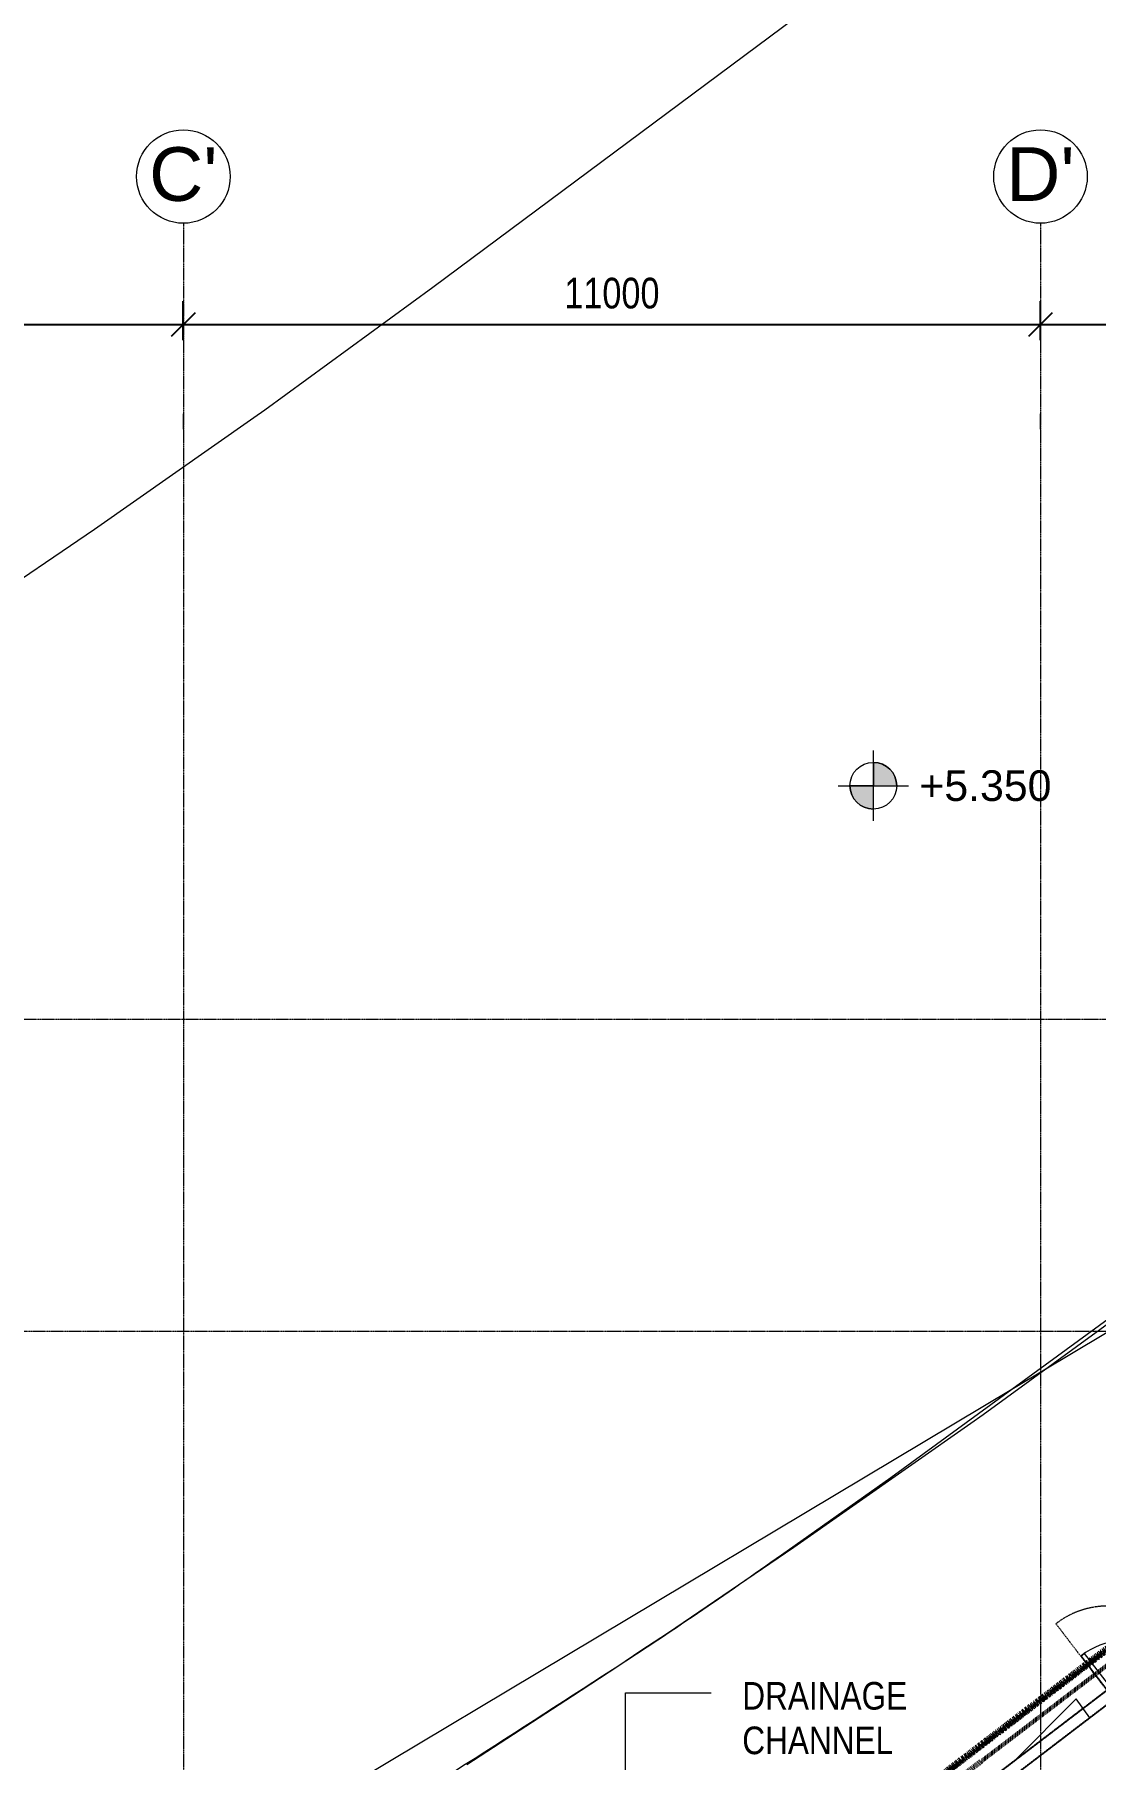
# Model space of a CAD drawing. Header units: millimetres. Extents: x -1578195 to 622687, y -255792 to 391308.
# Drawn here: x 45441 to 59057, y 190960 to 213095 of the extents above; entities that cross this region are included whole.
import ezdxf

# ---------------------------------------------------------------- set-up
doc = ezdxf.new("R2010")
doc.units = ezdxf.units.MM
for name, pattern in [('Dash dot', [14, 6, -4, 0, -4]), ('DASHED', [0.75, 0.5, -0.25]), ('Double dash', [24.5, 10, -3, 2, -3, 2, -4.5]), ('Double dash_2_', [42.8625, 15.875, -4.7625, 6.35, -4.7625, 6.35, -4.7625]), ('Grid Line', [21, 12, -3, 3, -3]), ('Long Dash', [13.5, 9, -4.5])]:
    doc.linetypes.add(name, pattern=pattern)
for name, color, linetype, lineweight in [('0-1', 7, 'Continuous', 5), ('0-3', 7, 'Double dash_2_', 50), ('A-325-M_DOOR', 31, 'Continuous', 5), ('A-325-M_DOOR__FRAME', 31, 'Continuous', 18), ('A-325-MH_DOOR', 31, 'Long Dash', 5), ('A-ANNO-DIMS', 7, 'Continuous', 9), ('A-ANNO-NOTE', 7, 'Continuous', 5), ('A-DETL-3', 102, 'Dash dot', 70), ('A-FLOR', 7, 'Continuous', 18), ('C-PROP-LINE', 7, 'Double dash', 70), ('C-PROP-LINE-1', 7, 'Double dash_2_', 50), ('G-ANNO-TEXT', 7, 'Continuous', 5), ('S-GRID-1', 7, 'Grid Line', 5), ('S-GRID-IDEN', 7, 'Continuous', 5), ('UNDERLINE', 10, 'Continuous', 35)]:
    doc.layers.add(name, color=color, linetype=linetype, lineweight=lineweight)
doc.layers.add('A-GBPc-201', color=201, linetype='DASHED')
doc.styles.add('Arial Narrow', font='ARIALN.TTF', dxfattribs={"height": 353.981763})
doc.styles.add('Arial_11', font='arial.ttf', dxfattribs={"width": 0.8, "height": 12.5})
doc.styles.add('Arial_2', font='arial.ttf', dxfattribs={"height": 1.967066})
doc.styles.add('Arial_4', font='arial.ttf', dxfattribs={"height": 688.473054})
doc.dimstyles.new('Diagonal_-_2_0mm_Arial', dxfattribs={"dimscale": 304.8, "dimtxt": 500, "dimasz": 0.984252, "dimexe": 0.984252, "dimexo": 0.984252, "dimgap": 0.656168, "dimtad": 1, "dimdec": 0, "dimrnd": 5, "dimzin": 0, "dimdsep": 46, "dimtxsty": 'Arial_11', "dimblk1": 'OBLIQUE', "dimblk2": 'OBLIQUE', "dimsah": 1, "dimcen": 0.09, "dimdle": 0.656168, "dimadec": 0, "dimazin": 0, "dimtfac": 1, "dimtdec": 4, "dimtix": 1, "dimtmove": 0, "dimatfit": 3, "dimfxl": 1, "dimtvp": 1, "dimtolj": 1, "dimtzin": 0, "dimarcsym": 2})

# ---------------------------------------------------------------- blocks, each defined once
blk = doc.blocks.new('Family - ___-1112717-B1_F PLAN _2 OF 2_')
at = {"layer": 'C-PROP-LINE'}
blk.add_line((75195, 204615), (56424, 190270), dxfattribs=at)
blk = doc.blocks.new('ARC_Fake spot Elevation - FFL-1183515-B1_F PLAN _2 OF 2_')
at = {"layer": 'A-ANNO-NOTE'}
h = blk.add_hatch(color=256, dxfattribs=at)
edge = h.paths.add_edge_path(flags=0)
edge.add_arc((0, 0), 1.5, 0, 90, ccw=False)
edge.add_line((1.5, 0), (0, 0))
edge.add_line((0, 0), (0, 1.5))
h = blk.add_hatch(color=256, dxfattribs=at)
edge = h.paths.add_edge_path(flags=0)
edge.add_arc((0, 0), 1.5, 180, 270, ccw=False)
edge.add_line((-1.5, 0), (0, 0))
edge.add_line((0, 0), (0, -1.5))
for p, q in [((0, -2.25), (0, 2.25)), ((0, 1.5), (0, 0)), ((-2.25, 0), (2.25, 0)), ((0, 0), (-1.5, 0)), ((0, -1.5), (0, 0)), ((0, 0), (1.5, 0))]:
    blk.add_line(p, q, dxfattribs=at)
blk.add_circle((0, 0), 1.5, dxfattribs=at)
for start, end in [(360, 90), (180, 270)]:
    blk.add_arc((0, 0), 1.5, start, end, dxfattribs=at)
at = {"layer": 'A-ANNO-NOTE', "insert": (2.95, 0.99), "char_height": 1.967, "width": 10.104, "attachment_point": 1, "line_spacing_factor": 0.938532, "style": 'Arial_2', "bg_fill": 3, "box_fill_scale": 1.25, "bg_fill_color": 7, "bg_fill_transparency": 0}
blk.add_mtext('+5.350', dxfattribs=at)
blk = doc.blocks.new('Grid - 3mm-2917264-B1_F PLAN _2 OF 2_')
at = {"layer": 'S-GRID-IDEN'}
blk.add_circle((0, 0), 3, dxfattribs=at)
blk = doc.blocks.new('Family - ___-2785461-B1_F PLAN _2 OF 2_')
at = {"layer": 'C-PROP-LINE'}
blk.add_line((75361, 204681), (56581, 190357), dxfattribs=at)
blk = doc.blocks.new('Family - ___-36030423-B1_F PLAN _2 OF 2_')
at = {"layer": 'C-PROP-LINE'}
blk.add_line((75361, 204681), (56581, 190357), dxfattribs=at)
blk = doc.blocks.new('Family - ___-3197506-B1_F PLAN _2 OF 2_')
at = {"layer": 'C-PROP-LINE-1'}
blk.add_line((75361, 204681), (56581, 190357), dxfattribs=at)
blk = doc.blocks.new('_Oblique')
at = {"color": 0, "linetype": 'ByBlock', "lineweight": -2}
blk.add_line((-0.5, -0.5), (0.5, 0.5), dxfattribs=at)
blk = doc.blocks.new('*D186')
at = {"layer": 'A-ANNO-DIMS', "color": 0, "lineweight": -2, "transparency": 16777216}
for p, q in [((36354, 209174), (36354, 209674)), ((47351, 209173), (47351, 209674)), ((36154, 209374), (47551, 209374))]:
    blk.add_line(p, q, dxfattribs=at)
at = {"layer": 'Defpoints', "color": 0, "transparency": 16777216}
for p in [(47351, 209374), (36354, 208874), (47351, 208873)]:
    blk.add_point(p, dxfattribs=at)
at = {"layer": 'A-ANNO-DIMS', "color": 0, "lineweight": -2, "transparency": 16777216, "xscale": 299.9999999999999, "yscale": 299.9999999999999, "zscale": 299.9999999999999, "rotation": 180}
blk.add_blockref('_Oblique', (36354, 209374), dxfattribs=at)
at = {"layer": 'A-ANNO-DIMS', "color": 0, "lineweight": -2, "transparency": 16777216, "xscale": 299.9999999999999, "yscale": 299.9999999999999, "zscale": 299.9999999999999}
blk.add_blockref('_Oblique', (47351, 209374), dxfattribs=at)
at = {"layer": 'A-ANNO-DIMS', "color": 0, "transparency": 16777216, "insert": (41853, 209774), "char_height": 12.5, "attachment_point": 5, "style": 'Arial_11'}
blk.add_mtext('\\A1;{\\H31.473x;10995}', dxfattribs=at)
blk = doc.blocks.new('*D187')
at = {"layer": 'A-ANNO-DIMS', "color": 0, "lineweight": -2, "transparency": 16777216}
for p, q in [((47351, 209173), (47351, 209673)), ((58351, 209173), (58351, 209673)), ((47151, 209373), (58551, 209373))]:
    blk.add_line(p, q, dxfattribs=at)
at = {"layer": 'Defpoints', "color": 0, "transparency": 16777216}
for p in [(58351, 209373), (47351, 208873), (58351, 208873)]:
    blk.add_point(p, dxfattribs=at)
at = {"layer": 'A-ANNO-DIMS', "color": 0, "lineweight": -2, "transparency": 16777216, "xscale": 299.9999999999999, "yscale": 299.9999999999999, "zscale": 299.9999999999999, "rotation": 180}
blk.add_blockref('_Oblique', (47351, 209373), dxfattribs=at)
at = {"layer": 'A-ANNO-DIMS', "color": 0, "lineweight": -2, "transparency": 16777216, "xscale": 299.9999999999999, "yscale": 299.9999999999999, "zscale": 299.9999999999999}
blk.add_blockref('_Oblique', (58351, 209373), dxfattribs=at)
at = {"layer": 'A-ANNO-DIMS', "color": 0, "transparency": 16777216, "insert": (52851, 209774), "char_height": 12.5, "attachment_point": 5, "style": 'Arial_11'}
blk.add_mtext('\\A1;{\\H31.473x;11000}', dxfattribs=at)
blk = doc.blocks.new('*D188')
at = {"layer": 'A-ANNO-DIMS', "color": 0, "lineweight": -2, "transparency": 16777216}
for p, q in [((58351, 209173), (58351, 209673)), ((69351, 209173), (69351, 209673)), ((58151, 209373), (69551, 209373))]:
    blk.add_line(p, q, dxfattribs=at)
at = {"layer": 'Defpoints', "color": 0, "transparency": 16777216}
for p in [(69351, 209373), (58351, 208873), (69351, 208873)]:
    blk.add_point(p, dxfattribs=at)
at = {"layer": 'A-ANNO-DIMS', "color": 0, "lineweight": -2, "transparency": 16777216, "xscale": 299.9999999999999, "yscale": 299.9999999999999, "zscale": 299.9999999999999, "rotation": 180}
blk.add_blockref('_Oblique', (58351, 209373), dxfattribs=at)
at = {"layer": 'A-ANNO-DIMS', "color": 0, "lineweight": -2, "transparency": 16777216, "xscale": 299.9999999999999, "yscale": 299.9999999999999, "zscale": 299.9999999999999}
blk.add_blockref('_Oblique', (69351, 209373), dxfattribs=at)
at = {"layer": 'A-ANNO-DIMS', "color": 0, "transparency": 16777216, "insert": (63851, 209774), "char_height": 12.5, "attachment_point": 5, "style": 'Arial_11'}
blk.add_mtext('\\A1;{\\H31.473x;11000}', dxfattribs=at)
blk = doc.blocks.new('ARC_DOOR_METAL_M10-BH-I - 900x2100mm-V45-1995 - G')
at = {"layer": 'A-325-M_DOOR', "lineweight": 13}
for p, q in [((-469, 100), (-544, 100)), ((-544, 0), (-484, 0)), ((-484, 0), (-484, 53)), ((-484, 53), (-469, 53)), ((-469, 53), (-469, 100)), ((514, 100), (469, 100)), ((469, 100), (469, 53)), ((469, 53), (484, 53)), ((484, 53), (484, 0)), ((484, 0), (514, 0))]:
    blk.add_line(p, q, dxfattribs=at)
at = {"layer": 'A-325-M_DOOR'}
for p, q in [((431, 0), (481, 0)), ((431, -260), (431, 0)), ((481, 0), (481, -260)), ((431, -962), (431, -410)), ((481, -410), (481, -962)), ((481, -962), (431, -962))]:
    blk.add_line(p, q, dxfattribs=at)
for start, end in [(180, 195.6973), (205.2859, 270)]:
    blk.add_arc((481, 0), 962, start, end, dxfattribs=at)
at = {"layer": 'A-325-M_DOOR__FRAME'}
blk.add_line((-534, 0), (-534, 100), dxfattribs=at)
blk = doc.blocks.new('DCW_15a - ARC_Single Steel Door-34826051-1995 - G')
at = {"layer": 'A-325-MH_DOOR'}
for p, q in [((-550, 1224), (-500, 1224)), ((-550, 150), (-550, 1224))]:
    blk.add_line(p, q, dxfattribs=at)
blk.add_arc((-549, 126), 1099, 1.2688, 87.4433, dxfattribs=at)
blk = doc.blocks.new('TRA')
at = {"layer": 'A-FLOR', "flags": 128}
for points in [[(-484792, 214326), (-486032, 212800), (-487329, 211321), (-487970, 210630), (-488569, 210007), (-488681, 209893), (-489566, 209014), (-490086, 208517), (-491543, 207195), (-493048, 205929), (-494725, 204628), (-495493, 204056), (-495866, 203779), (-501306, 199734), (-504807, 197130), (-507204, 195382), (-507360, 195271), (-509632, 193680), (-511256, 192579), (-511595, 192353), (-511893, 192155), (-512472, 191773), (-513831, 190892)], [(-505324, 216498), (-510764, 212453), (-514266, 209849), (-516423, 208275), (-516564, 208175), (-518610, 206743), (-520071, 205751), (-520376, 205548), (-520645, 205370), (-521166, 205026), (-522389, 204232), (-523760, 203364), (-523961, 203238), (-526388, 201759), (-526602, 201631), (-527498, 201097), (-529514, 199895), (-535191, 196511), (-543134, 191767)]]:
    blk.add_lwpolyline(points, dxfattribs=at)

msp = doc.modelspace()

# ---------------------------------------------------------------- linework, layer by layer
at = {"layer": '0-1'}
for p, q in [((56830.7, 190040), (62230.9, 194160.5)), ((62321.9, 194041.2), (56914.9, 189915.6)), ((58808.8, 191738.1), (58016.9, 190945.1)), ((58982.9, 191493.5), (58808.8, 191738.1))]:
    msp.add_line(p, q, dxfattribs=at)
at = {"layer": 'A-ANNO-DIMS', "flags": 128}
for points in [[(47351.4, 208032), (47351.4, 208227.9)], [(58351.4, 208032), (58351.4, 208227.9)]]:
    msp.add_lwpolyline(points, dxfattribs=at)
at = {"layer": 'A-DETL-3'}
msp.add_line((75470.1, 204571), (56685.2, 190244.1), dxfattribs=at)
at = {"layer": 'A-FLOR'}
for p, q in [((56430.2, 194578.9), (63737, 199918.4)), ((55026.4, 193585), (56430.2, 194578.9))]:
    msp.add_line(p, q, dxfattribs=at)
for centre, radius, start, end in [((17253.5, 246939.4), 65371.9, 303.000566, 305.297041), ((-86694.8, 407002.3), 256226.3, 301.928859, 303.000566)]:
    msp.add_arc(centre, radius, start, end, dxfattribs=at)
at = {"layer": 'A-GBPc-201', "color": 0}
msp.add_lwpolyline([(75104.2, 203981.2), (75154.9, 203831.2), (56914.9, 189915.6), (41561.7, 180741), (41484.8, 180869.7), (56830.7, 190040), (75104.2, 203981.2)], dxfattribs=at)
at = {"layer": 'G-ANNO-TEXT'}
for p, q in [((53024.9, 191817.2), (54124.4, 191817.2)), ((53024.9, 187917.4), (53024.9, 191817.2))]:
    msp.add_line(p, q, dxfattribs=at)
at = {"layer": 'S-GRID-1'}
for p, q in [((47351.5, 210672.6), (47351.1, 140117.7)), ((128177.6, 200455.5), (-10507.9, 200456.2)), ((-10507.9, 196456.2), (128177.6, 196455.5))]:
    msp.add_line(p, q, dxfattribs=at)

# ---------------------------------------------------------------- block references
at = {"layer": 'A-325-M_DOOR'}
for name, p, rotation in [('DCW_15a - ARC_Single Steel Door-34826051-1995 - G', (59729.8, 192063.5), 37.34429944758461), ('ARC_DOOR_METAL_M10-BH-I - 900x2100mm-V45-1995 - G', (59839.8, 191819.2), 217.3442994475838)]:
    msp.add_blockref(name, p, dxfattribs=dict(at, rotation=rotation))
at = {"layer": 'C-PROP-LINE'}
msp.add_blockref('Family - ___-1112717-B1_F PLAN _2 OF 2_', (0, 0), dxfattribs=at)
at = {"layer": 'S-GRID-IDEN', "xscale": 199.9999999999998, "yscale": 199.9999999999998, "zscale": 199.9999999999998, "rotation": 179.9996999996851}
for p in [(47351.5, 211272.6), (58351.5, 211272.6)]:
    msp.add_blockref('Grid - 3mm-2917264-B1_F PLAN _2 OF 2_', p, dxfattribs=at)

# ---------------------------------------------------------------- texts
at = {"layer": 'G-ANNO-TEXT', "insert": (54524.4, 191954.6), "char_height": 353.98, "width": 2531.42, "attachment_point": 1, "line_spacing_factor": 0.968573, "style": 'Arial Narrow'}
msp.add_mtext('DRAINAGE\\PCHANNEL', dxfattribs=at)
at = {"layer": 'S-GRID-IDEN', "char_height": 688.47, "width": 1041.549, "attachment_point": 2, "line_spacing_factor": 0.938532, "style": 'Arial_4'}
for s, insert in [("C'", (47351.7, 211648.5)), ("D'", (58351.7, 211648.5))]:
    msp.add_mtext(s, dxfattribs=dict(at, insert=insert))

# ---------------------------------------------------------------- dimensions: what is measured, and where the dimension line sits
at = {"layer": 'A-ANNO-DIMS'}
for base, p1, p2, picture, middle in [((47351.5, 209373.5), (36354.2, 208873.5), (47351.5, 208873.5), '*D186', (41852.9, 209774.4)), ((58351.5, 209373.5), (47351.4, 208873.5), (58351.5, 208873.4), '*D187', (52851.4, 209774.3)), ((69351.5, 209373.4), (58351.4, 208873.4), (69351.5, 208873.3), '*D188', (63851.4, 209774.3))]:
    dim = msp.add_linear_dim(base=base, p1=p1, p2=p2, text='{\\H31.473x;<>}', dimstyle='Diagonal_-_2_0mm_Arial', override={"dimpost": '<>', "dimtmove": 1, "dimarcsym": 2}, dxfattribs=at)
    dim.commit()
    dim.dimension.update_dxf_attribs({"geometry": picture, "text_midpoint": middle})

# ---------------------------------------------------------------- next in the draw order: block references
at = {"layer": 'A-ANNO-NOTE', "xscale": 200, "yscale": 200, "zscale": 200}
msp.add_blockref('ARC_Fake spot Elevation - FFL-1183515-B1_F PLAN _2 OF 2_', (56206.3, 203455.4), dxfattribs=at)

# ---------------------------------------------------------------- next in the draw order: linework, layer by layer
at = {"layer": 'A-ANNO-DIMS'}
msp.add_line((23874.7, 175332), (75188.8, 205993.6), dxfattribs=at)
at = {"layer": 'S-GRID-1'}
msp.add_line((58351.5, 210672.6), (58351.1, 140117.7), dxfattribs=at)

# ---------------------------------------------------------------- next in the draw order: block references
at = {"layer": '0-1', "rotation": 359.9997000009001}
for name in ['Family - ___-2785461-B1_F PLAN _2 OF 2_', 'Family - ___-36030423-B1_F PLAN _2 OF 2_']:
    msp.add_blockref(name, (0, 0), dxfattribs=at)
at = {"layer": '0-3', "rotation": 359.9997000009001}
msp.add_blockref('Family - ___-3197506-B1_F PLAN _2 OF 2_', (0, 0), dxfattribs=at)
at = {"layer": 'UNDERLINE'}
msp.add_blockref('TRA', (564819.1, 0), dxfattribs=at)

doc.saveas('drawing.dxf')
